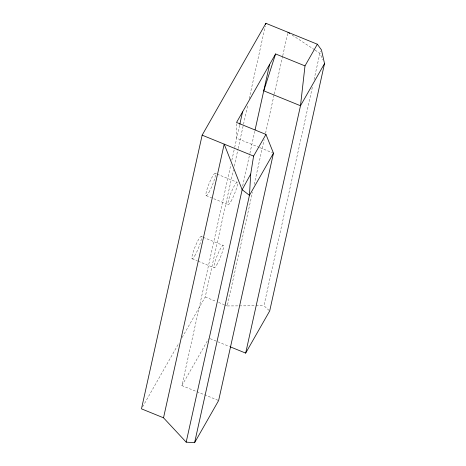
<?xml version="1.0" encoding="UTF-8"?>
<svg xmlns="http://www.w3.org/2000/svg" width="466" height="466" viewBox="0 0 466 466"><rect width="100%" height="100%" fill="white"/><g stroke="black" fill="none" stroke-linecap="round" stroke-linejoin="round"><path stroke-width="0.35" stroke-dasharray="2.33 1.75" d="M217.966 400.265L181.88 385.592L230.891 164.533M231.835 160.263L234.515 148.182M234.672 147.472L239.792 124.381M182.171 337.431L205.221 296.982L233.431 169.735M234.223 166.181L238.004 149.12M238.161 148.409L243.363 124.952M243.52 124.241L247.772 105.048M249.194 98.652L265.265 26.143M242.635 186.05L249.729 154.06M249.887 153.349L254.768 131.319M224.6 304.857L227.274 305.946L252.49 192.208M254.22 184.39L264.152 139.608M265.568 133.206L274.078 94.825M274.235 94.109L282.588 56.438M282.745 55.728L287.79 32.975M269.167 310.473L263.925 305.731L312.5 86.612M314.072 79.523L319.892 53.287L320.934 51.033M142.549 406.946L178.927 343.116M181.88 385.592L208.552 338.794M227.274 305.946L238.773 305.877M239.489 305.877L255.298 305.783M256.02 305.778L263.925 305.731M259.44 147.472L236.722 138.233L236.547 122.453M260.11 147.739L273.472 153.174M215.106 173.323L216.445 173.865M217.109 174.138L237.159 182.288M206.257 195.668L228.311 204.632M201.207 236.495L202.541 237.037M203.211 237.31L223.261 245.465M192.155 258.805L197.502 260.977M198.172 261.251L214.209 267.775M205.221 296.982L215.915 301.327M218.589 302.417L223.93 304.589M210.248 338.706L229.627 346.588M292.165 35.043L314.468 49.716M315.068 50.112L319.892 53.287L322.792 59.724M230.985 201.353A12.04 1.806 -67.9 0 0 237.509 182.666A12.04 1.806 -67.9 0 0 229.709 196.361A12.04 1.806 -67.9 0 0 230.985 201.353M216.731 264.944A12.04 1.806 -67.9 0 0 223.546 246.001A12.04 1.806 -67.9 0 0 215.921 258.91A12.04 1.806 -67.9 0 0 216.731 264.944M208.931 192.388A12.04 1.806 -67.9 0 0 215.461 173.702A12.04 1.806 -67.9 0 0 207.655 187.39A12.04 1.806 -67.9 0 0 208.931 192.388M194.683 255.974A12.04 1.806 -67.9 0 0 201.493 237.037A12.04 1.806 -67.9 0 0 193.873 249.939A12.04 1.806 -67.9 0 0 194.683 255.974"/><path stroke-width="0.7" d="M245.664 353.112L300.5 105.747L304.991 65.898L275.592 53.945L236.547 122.453L265.946 134.412L253.591 156.087L250.708 174.051L249.444 195.336L194.602 442.7L186.179 442.147L163.519 417.81L141.472 408.845L202.145 135.163L265.894 23.3L317.346 44.223L321.458 49.909L324.528 63.586L269.692 310.95L245.664 353.112L230.297 346.861M163.519 417.81L224.193 144.134L242.145 189.703L249.444 195.336L273.472 153.174L265.946 134.412M239.792 124.381L242.553 111.916M265.579 24.721L265.894 23.3M255.083 129.892L269.587 64.483M186.179 442.147L242.145 189.703L250.708 174.051M273.472 153.174L218.63 400.539L194.602 442.7M275.592 53.945L263.75 90.8L300.5 105.747L324.528 63.586M304.991 65.898L317.346 44.223M202.145 135.163L253.591 156.087M287.947 32.265L289.753 33.459"/></g></svg>
